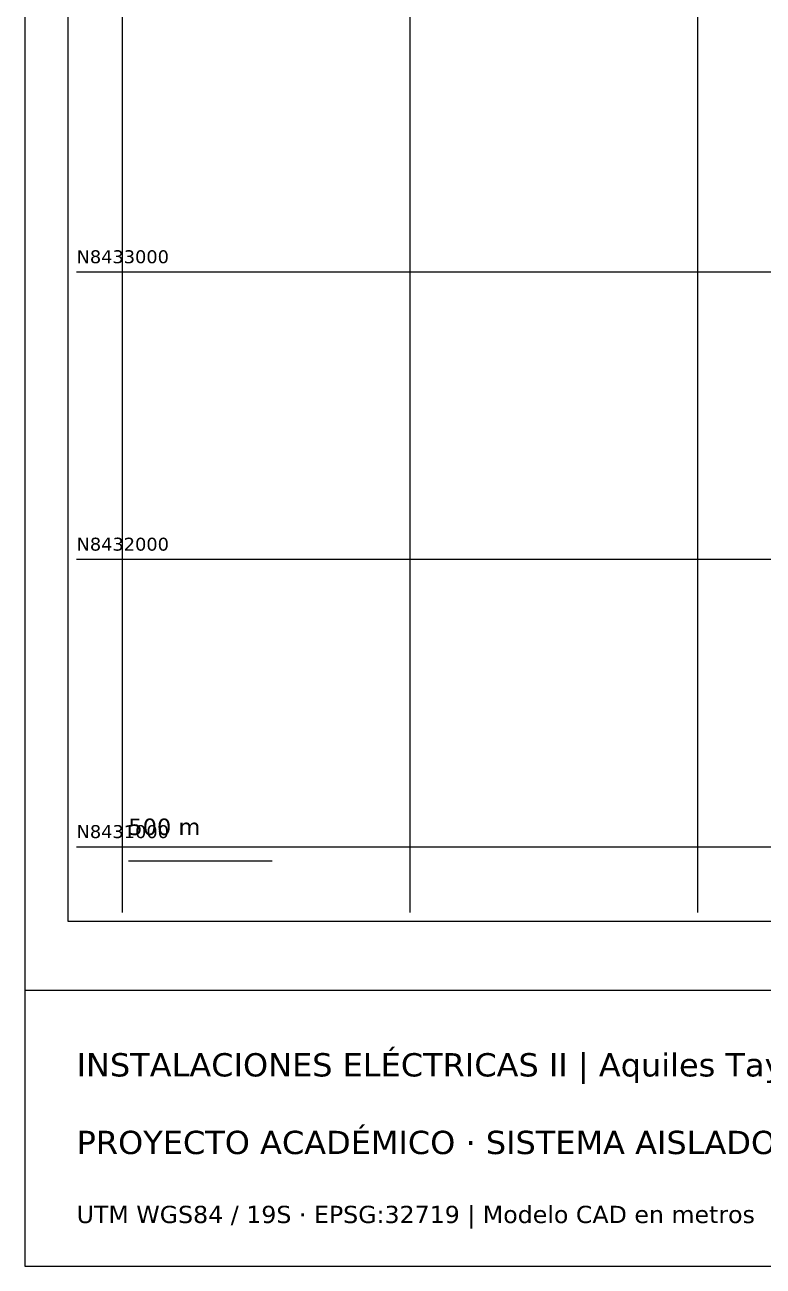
# Paper-space layout 'LP-01' of a CAD drawing. Header units: metres, sheet in millimetres. Extents: x 10 to 410, y 10 to 287.
# Drawn here: x 10 to 95.6, y 10 to 153.9 of the extents above; entities that cross this region are included whole.
import ezdxf

# ---------------------------------------------------------------- set-up
doc = ezdxf.new("R2010")
doc.units = ezdxf.units.M
for name, color, linetype, lineweight, true_color in [('ALERTA', 7, 'Continuous', 13, 0xc56b20), ('GRILLA', 7, 'Continuous', 13, 0xd2dce3), ('MARCO', 7, 'Continuous', 13, 0x163b55), ('TEXTO', 7, 'Continuous', 13, 0x163b55)]:
    doc.layers.add(name, color=color, linetype=linetype, lineweight=lineweight, true_color=true_color)
doc.styles.add('LP-TEXTO', font='DejaVuSans.ttf')

psp = doc.layouts.new('LP-01')

# ---------------------------------------------------------------- linework, layer by layer
at = {"layer": 'GRILLA'}
psp.add_lwpolyline([(15, 50), (285, 50), (285, 254), (15, 254)], close=True, dxfattribs=at)
for points in [[(21.32, 51), (21.32, 253)], [(54.66, 51), (54.66, 253)], [(87.99, 51), (87.99, 253)], [(16, 125.3), (284, 125.3)], [(16, 91.97), (284, 91.97)], [(16, 58.64), (284, 58.64)]]:
    psp.add_lwpolyline(points, dxfattribs=at)
at = {"layer": 'MARCO'}
psp.add_lwpolyline([(10, 10), (410, 10), (410, 287), (10, 287)], close=True, dxfattribs=at)
psp.add_lwpolyline([(10, 42), (410, 42)], dxfattribs=at)
at = {"layer": 'TEXTO'}
psp.add_lwpolyline([(22, 57), (38.67, 57)], dxfattribs=at)

# ---------------------------------------------------------------- texts
at = {"layer": 'ALERTA', "style": 'LP-TEXTO'}
psp.add_text('PROYECTO ACADÉMICO · SISTEMA AISLADO · GEOMETRÍA DE GABINETE', height=2.7, dxfattribs=at).set_placement((16, 23))
at = {"layer": 'TEXTO', "style": 'LP-TEXTO'}
for s, height, p in [('N8433000', 1.5, (16, 126.3)), ('N8432000', 1.5, (16, 92.97)), ('500 m', 1.9, (22, 60)), ('N8431000', 1.5, (16, 59.64)), ('INSTALACIONES ELÉCTRICAS II | Aquiles Taylor Ramos Yapo | 227368', 2.7, (16, 32)), ('UTM WGS84 / 19S · EPSG:32719 | Modelo CAD en metros', 2, (16, 15))]:
    psp.add_text(s, height=height, dxfattribs=at).set_placement(p)

doc.saveas('drawing.dxf')
